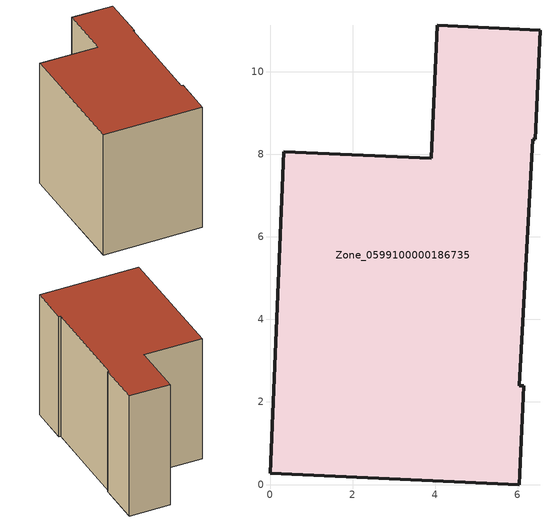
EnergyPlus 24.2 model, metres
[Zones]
Zone_0599100000186735
 floor ground (C_G): 6.04,0 0,0.27 0.33,8.06 3.9,7.9 4.05,11.12 6.54,11.01 6.42,8.37 6.37,8.36 6.04,2.4 6.15,2.39 z1.01
 wall outside (C_F): 0,0.27 6.04,0 6.15,2.39 6.04,2.4 6.37,8.36 6.42,8.37 6.54,11.01 4.05,11.12 3.9,7.9 0.33,8.06 0,0.27 z1.01:8.93
 roof outside (C_R): 6.37,8.36 6.42,8.37 6.54,11.01 4.05,11.12 3.9,7.9 0.33,8.06 0,0.27 6.04,0 6.15,2.39 6.04,2.4 z8.93
[BUILDING]
Pand.0599100000186735: North Axis=0; Terrain=City; Loads Convergence Tolerance Value=0.04; Temperature Convergence Tolerance Value=0.4; Solar Distribution=FullExterior; Maximum Number of Warmup Days=25; Minimum Number of Warmup Days=1
[Site:Location]
Rotterdam.The.Hague.AP_ZH_NLD Design_Conditions: Latitude=51.96; Longitude=4.45; Time Zone=1; Elevation=-4.5
[SITE:GROUNDTEMPERATURE:BUILDINGSURFACE]
18, 18, 18, 18, 18, 18, 18, 18, 18, 18, 18, 18
[MATERIAL] Thermal Absorptance=0.9; Solar Absorptance=0.7; Visible Absorptance=0.7
Name | Roughness | Thickness | Conductivity | Density | Specific Heat
G.TC.1975-1991 | MediumSmooth | 0.15 | 0.288461 | 540 | 1210
F.TC.1975-1991 | Rough | 0.3 | 0.230769 | 1920 | 840
R.TC.1975-1991 | MediumRough | 0.2 | 0.153846 | 1500 | 1000
[CONSTRUCTION]
C_G: G.TC.1975-1991
C_F: F.TC.1975-1991
C_R: R.TC.1975-1991
[ZONE]
Zone_0599100000186735: Type=1; Multiplier=1; Ceiling Height=Autocalculate; Volume=Autocalculate; Floor Area=autocalculate; Part of Total Floor Area=Yes
[ZONEINFILTRATION:DESIGNFLOWRATE]
Infil_Zone_0599100000186735: Zone or ZoneList or Space or SpaceList=Zone_0599100000186735; Schedule=AlwaysOn; Design Flow Rate Calculation Method=Flow/Area; Flow Rate per Floor Area=0.003; Constant Term Coefficient=1; Temperature Term Coefficient=0; Velocity Term Coefficient=0; Velocity Squared Term Coefficient=0
[HVACTEMPLATE:ZONE:IDEALLOADSAIRSYSTEM]
Zone_0599100000186735: Maximum Heating Supply Air Temperature=50; Minimum Cooling Supply Air Temperature=13; Maximum Heating Supply Air Humidity Ratio=0.0156; Minimum Cooling Supply Air Humidity Ratio=0.0077; Heating Limit=NoLimit; Cooling Limit=NoLimit; Dehumidification Control Type=ConstantSensibleHeatRatio; Cooling Sensible Heat Ratio=0.7; Dehumidification Setpoint=60; Humidification Control Type=None; Humidification Setpoint=30; Outdoor Air Method=None; Outdoor Air Flow Rate per Person=0.00944; Outdoor Air Flow Rate per Zone Floor Area=0; Outdoor Air Flow Rate per Zone=0; Demand Controlled Ventilation Type=None; Outdoor Air Economizer Type=NoEconomizer; Heat Recovery Type=None; Sensible Heat Recovery Effectiveness=0.7; Latent Heat Recovery Effectiveness=0.65
[ZONECONTROL:THERMOSTAT]
ThermostatControl_Zone_0599100000186735: Zone or ZoneList=Zone_0599100000186735; Control Type Schedule=DualSetpointControlType; Control 1=Thermostat_Zone_0599100000186735; Temperature Difference Between Cutout And Setpoint=0
[THERMOSTATSETPOINT:DUALSETPOINT]
Thermostat_Zone_0599100000186735: Heating Setpoint Temperature Schedule=HeatingSetpoint_Zone_0599100000186735; Cooling Setpoint Temperature Schedule=CoolingSetpoint_Zone_0599100000186735
[SCHEDULE:COMPACT]
HeatingSetpoint_Zone_0599100000186735: Through: 12/31, For: AllDays, Until: 24:00, 21
CoolingSetpoint_Zone_0599100000186735: Through: 12/31, For: AllDays, Until: 24:00, 24
DualSetpointControlType: Through: 12/31, For: AllDays, Until: 24:00, 4
AlwaysOn: Through: 12/31, For: AllDays, Until: 24:00, 1
